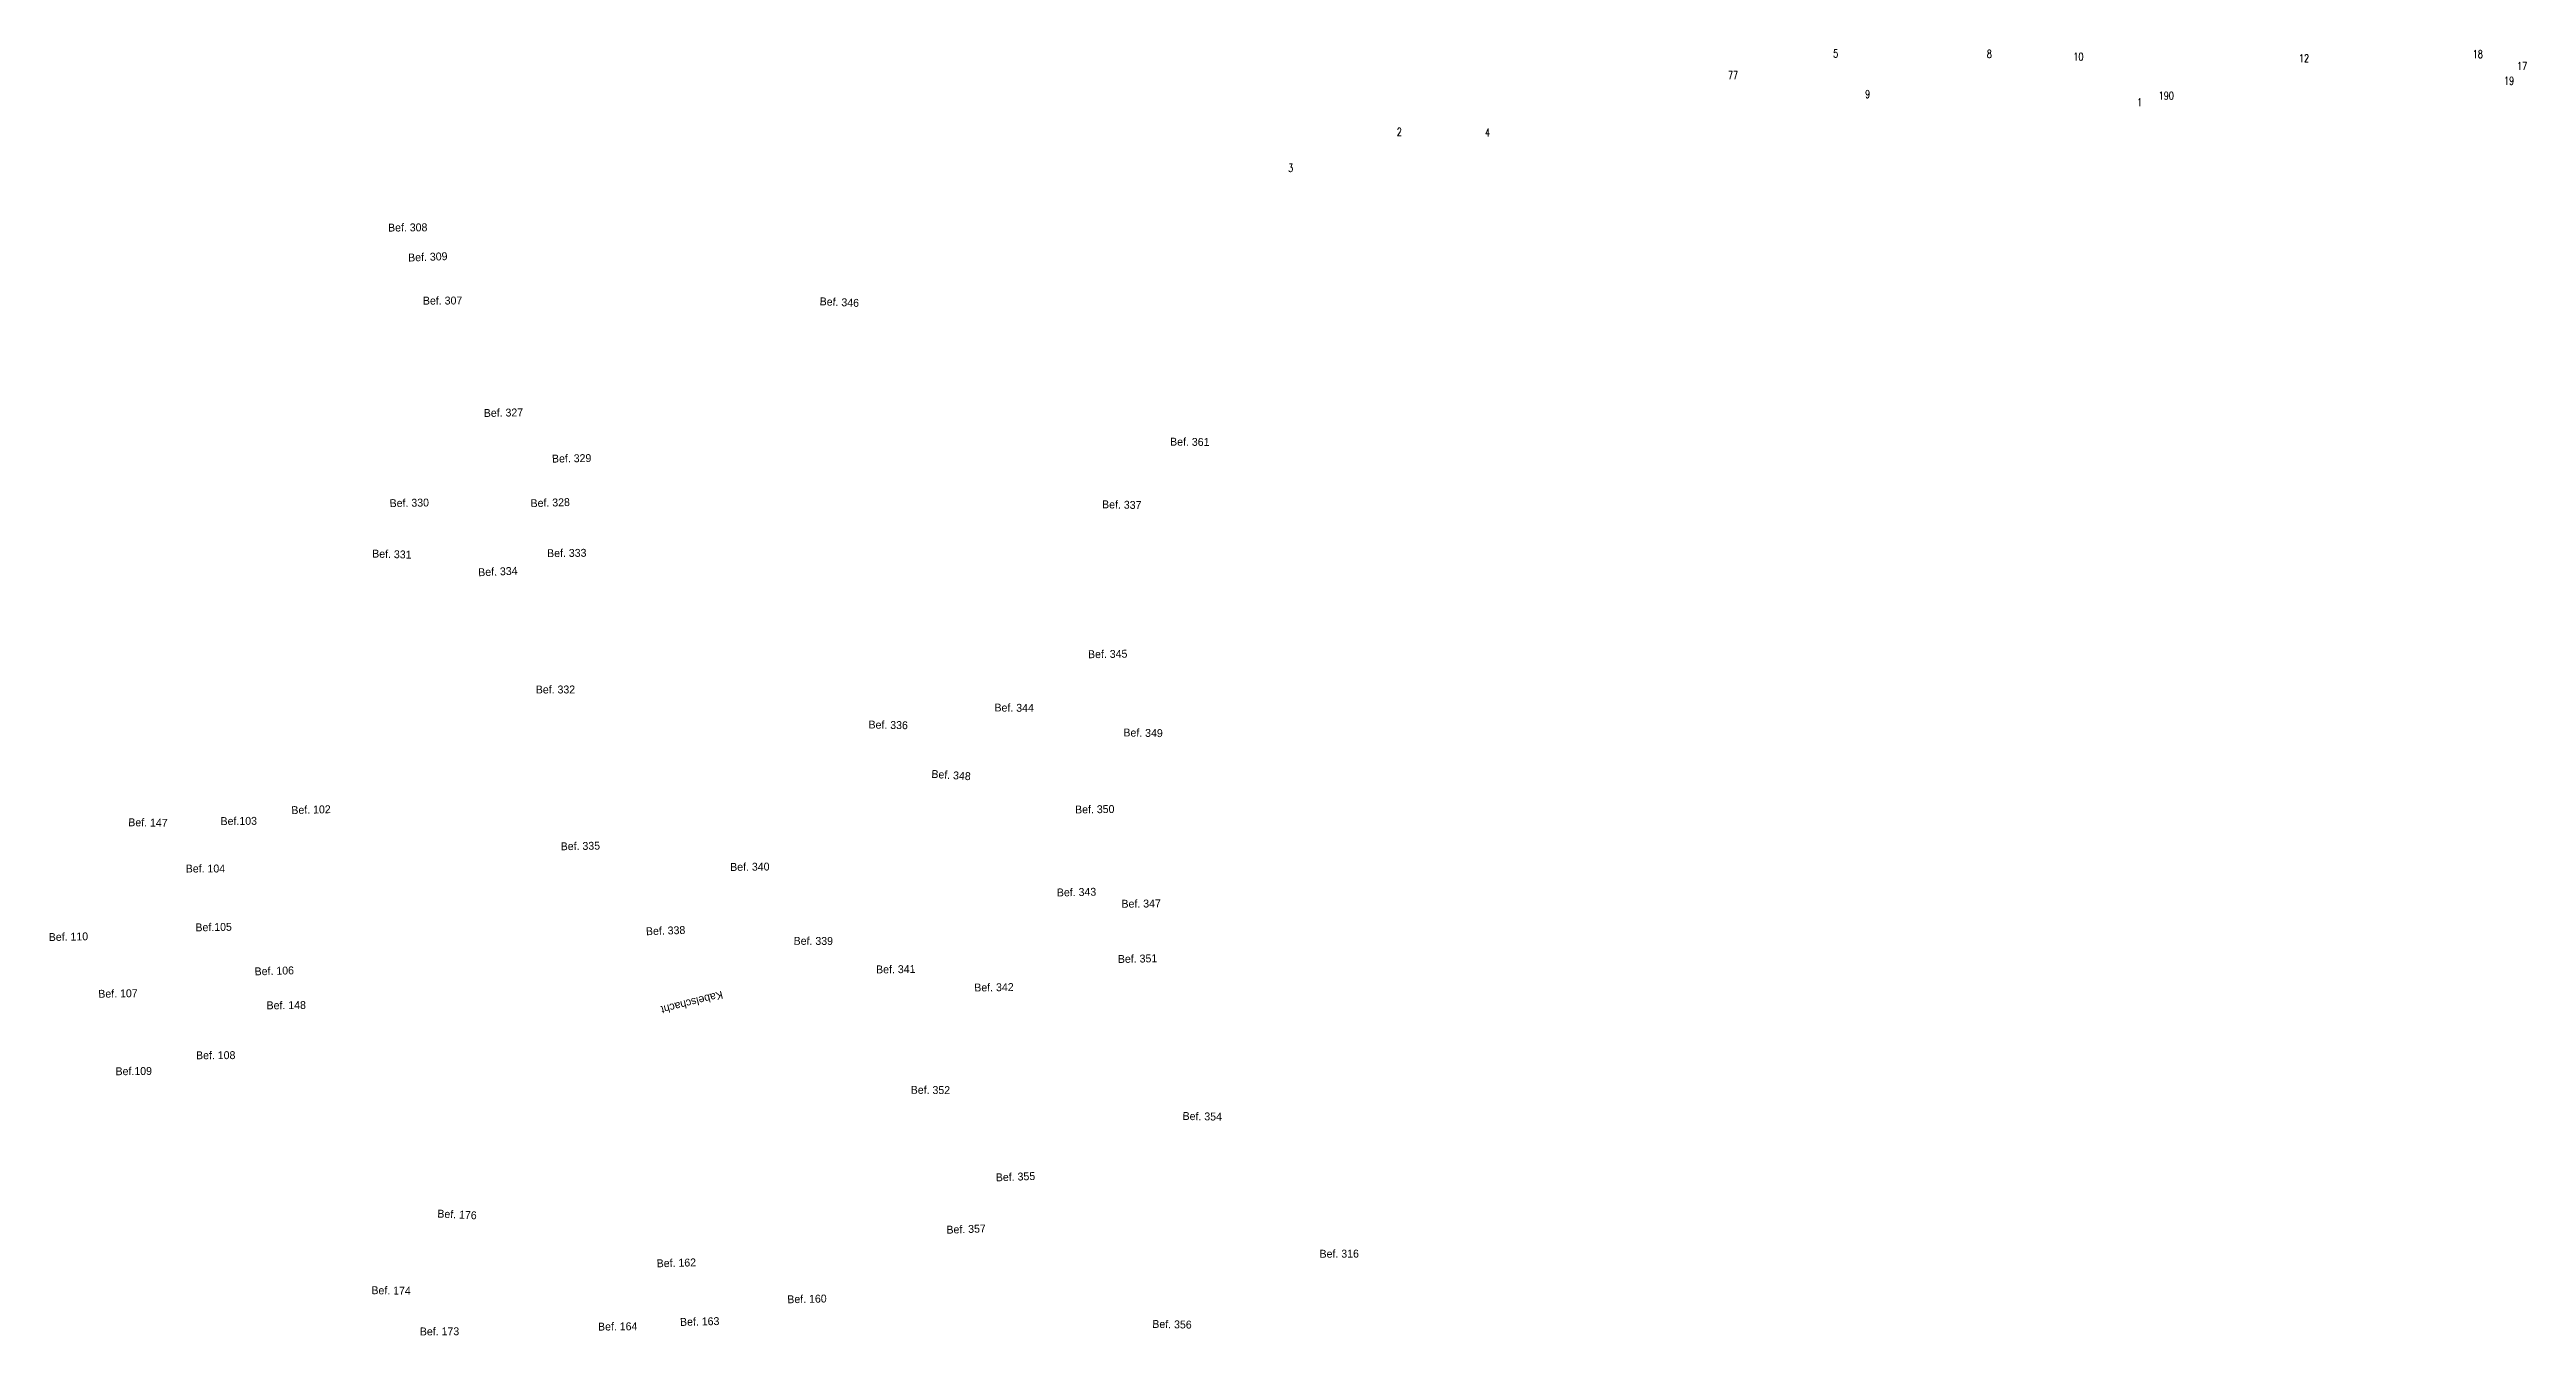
# Model space of a CAD drawing. Header units: metres. Extents: x 4462695 to 4462802, y 5794005 to 5794153.
# Drawn here: x 4462730 to 4462792.7, y 5794046.5 to 5794079.1 of the extents above; entities that cross this region are included whole.
import ezdxf

# ---------------------------------------------------------------- set-up
doc = ezdxf.new("R2010")
doc.units = ezdxf.units.M
for name, color, linetype in [('Bef.Nr.', 7, 'Continuous'), ('Befundnummern', 7, 'Continuous'), ('Kabelschacht', 150, 'Continuous'), ('Profile', 5, 'Continuous')]:
    doc.layers.add(name, color=color, linetype=linetype)
doc.styles.add('ROMANS', font='ROMANS.shx', dxfattribs={"width": 0.75})

msp = doc.modelspace()

# ---------------------------------------------------------------- texts
at = {"layer": 'Bef.Nr.'}
for s, rotation, p in [('Bef. 308', 0.45839, (4462738.585, 5794074.455, 54.465)), ('Bef. 309', 2.21657, (4462739.097, 5794073.695, 54.465)), ('Bef. 307', 0.31909, (4462739.468, 5794072.605, 54.465)), ('Bef. 346', 357.45507, (4462749.508, 5794072.591, 54.465)), ('Bef. 327', 1.10454, (4462741.01, 5794069.76, 54.465)), ('Bef. 361', 359.47347, (4462758.382, 5794069.035, 54.465)), ('Bef. 329', 0.90413, (4462742.736, 5794068.605, 54.465)), ('Bef. 330', 0.99102, (4462738.626, 5794067.478, 54.465)), ('Bef. 328', 1.75133, (4462742.195, 5794067.476, 54.465)), ('Bef. 337', 358.82048, (4462756.659, 5794067.45, 54.465)), ('Bef. 331', 358.28627, (4462738.18, 5794066.203, 54.465)), ('Bef. 334', 2.34509, (4462740.871, 5794065.727, 54.465)), ('Bef. 333', 0.60609, (4462742.612, 5794066.211, 52.849)), ('Bef. 345', 0.77546, (4462756.306, 5794063.652, 54.465)), ('Bef. 332', 0.1169, (4462742.325, 5794062.759, 54.465)), ('Bef. 336', 358.81999, (4462750.746, 5794061.874, 54.465)), ('Bef. 344', 359.27095, (4462753.936, 5794062.304, 54.465)), ('Bef. 349', 358.94869, (4462757.199, 5794061.672, 52.233)), ('Bef. 348', 356.32207, (4462752.335, 5794060.625, 52.269)), ('Bef. 147', 359.04025, (4462732.007, 5794059.399, 54.465)), ('Bef.103', 0.47731, (4462734.345, 5794059.427, 54.465)), ('Bef. 102', 1.50751, (4462736.139, 5794059.704, 54.465)), ('Bef. 350', 0.84483, (4462755.979, 5794059.72, 54.465)), ('Bef. 335', 0.98583, (4462742.957, 5794058.789, 54.465)), ('Bef. 104', 0.09611, (4462733.463, 5794058.226, 52.259)), ('Bef. 340', 0.66876, (4462747.247, 5794058.265, 52.274)), ('Bef. 343', 1.10251, (4462755.518, 5794057.62, 54.465)), ('Bef. 347', 0.56781, (4462757.153, 5794057.334, 54.465)), ('Bef. 110', 1.2113, (4462729.997, 5794056.49, 54.465)), ('Bef.105', 1.05714, (4462733.71, 5794056.735, 54.465)), ('Bef. 338', 1.99062, (4462745.117, 5794056.637, 54.465)), ('Bef. 339', 359.78892, (4462748.852, 5794056.396, 54.465)), ('Bef. 106', 1.70019, (4462735.209, 5794055.62, 54.465)), ('Bef. 341', 0.65716, (4462750.941, 5794055.671, 54.465)), ('Bef. 351', 1.23883, (4462757.063, 5794055.934, 54.465)), ('Bef. 107', 0.94902, (4462731.251, 5794055.054, 54.465)), ('Bef. 342', 0.73477, (4462753.427, 5794055.213, 54.465)), ('Bef. 148', 0.52473, (4462735.51, 5794054.762, 54.465)), ('Bef.109', 0.60496, (4462731.687, 5794053.092, 54.465)), ('Bef. 108', 0.20166, (4462733.724, 5794053.498, 54.465)), ('Bef. 352', 359.44588, (4462751.816, 5794052.624, 54.465)), ('Bef. 354', 358.87603, (4462758.697, 5794051.962, 54.465)), ('Bef. 355', 2.10708, (4462753.975, 5794050.405, 54.465)), ('Bef. 176', 357.16211, (4462739.829, 5794049.492, 54.465)), ('Bef. 357', 1.95302, (4462752.724, 5794049.08, 54.465)), ('Bef. 162', 1.56675, (4462745.388, 5794048.228, 54.465)), ('Bef. 316', 0.2414, (4462762.167, 5794048.472, 54.465)), ('Bef. 174', 359.11409, (4462738.162, 5794047.55, 54.465)), ('Bef. 160', 1.23794, (4462748.694, 5794047.318, 54.465)), ('Bef. 173', 0.26087, (4462739.39, 5794046.505, 54.465)), ('Bef. 164', 0.58937, (4462743.901, 5794046.627, 52.517)), ('Bef. 163', 1.3275, (4462745.978, 5794046.745, 54.465)), ('Bef. 356', 358.83806, (4462757.931, 5794046.697, 54.465))]:
    msp.add_text(s, height=0.2, rotation=rotation, dxfattribs=at).set_placement(p)
at = {"layer": 'Befundnummern', "style": 'ROMANS', "width": 0.75}
for s, p in [('77', (4462772.504, 5794078.313, -0.008)), ('190', (4462783.408, 5794077.797, -0.008))]:
    msp.add_text(s, height=0.2, dxfattribs=at).set_placement(p)
at = {"layer": 'Kabelschacht'}
msp.add_text('Kabelschacht', height=0.2, rotation=194.22839, dxfattribs=at).set_placement((4462747.032, 5794055.23, 54.465))
msp.add_text('Kabelschacht', height=0.2, rotation=194.22839, dxfattribs=at).set_placement((4462747.032, 5794055.23, 54.465))
at = {"layer": 'Profile', "style": 'ROMANS', "width": 0.75}
for s, p in [('5', (4462775.17, 5794078.864, -0.008)), ('8', (4462779.059, 5794078.855, -0.008)), ('10', (4462781.249, 5794078.784, -0.008)), ('18', (4462791.361, 5794078.849, -0.008)), ('12', (4462786.96, 5794078.742, -0.008)), ('19', (4462792.151, 5794078.174, -0.008)), ('17', (4462792.482, 5794078.547, -0.008)), ('9', (4462775.977, 5794077.836, -0.008)), ('1', (4462782.86, 5794077.629, -0.008)), ('2', (4462764.123, 5794076.882, -0.008)), ('4', (4462766.355, 5794076.865, -0.008)), ('3', (4462761.372, 5794075.966, -0.008))]:
    msp.add_text(s, height=0.2, dxfattribs=at).set_placement(p)

doc.saveas('drawing.dxf')
